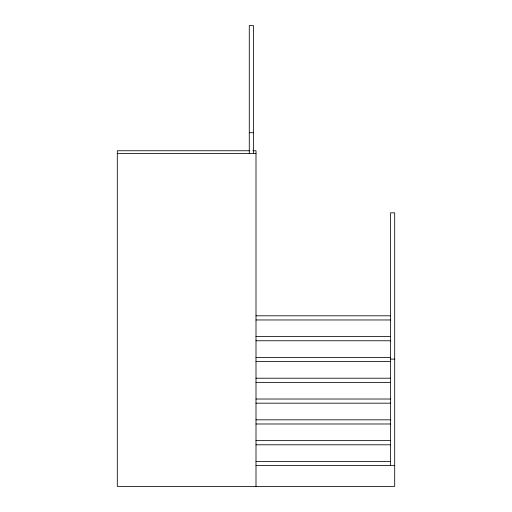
<?xml version="1.0" encoding="UTF-8"?>
<svg xmlns="http://www.w3.org/2000/svg" width="512" height="512" viewBox="0 0 512 512"><rect width="100%" height="100%" fill="white"/><g stroke="black" fill="none" stroke-linecap="round" stroke-linejoin="round"><path stroke-width="0.77" d="M249.274 132.723L253.434 132.723M249.626 150.752L117.306 150.752L117.306 486.4L394.694 486.4L394.694 212.838L390.534 212.838L390.534 465.594M252.813 150.752L256 150.752L256 486.4M117.306 153.53L256 153.53M256 315.802L390.534 315.802M256 319.962L390.534 319.962M256 336.608L390.714 336.608M256 340.768L390.714 340.768M256 357.414L390.714 357.414M390.534 359.098L394.694 359.098M256 361.574L390.714 361.574M256 378.214L390.714 378.214M256 382.374L390.714 382.374M256 399.021L390.714 399.021M256 403.181L390.714 403.181M256 419.827L390.714 419.827M256 423.987L390.714 423.987M256 440.627L390.714 440.627M256 444.794L390.714 444.794M256 461.434L390.714 461.434M256 465.594L394.694 465.594M253.434 153.53L253.434 25.6L249.274 25.6L249.274 153.53"/></g></svg>
